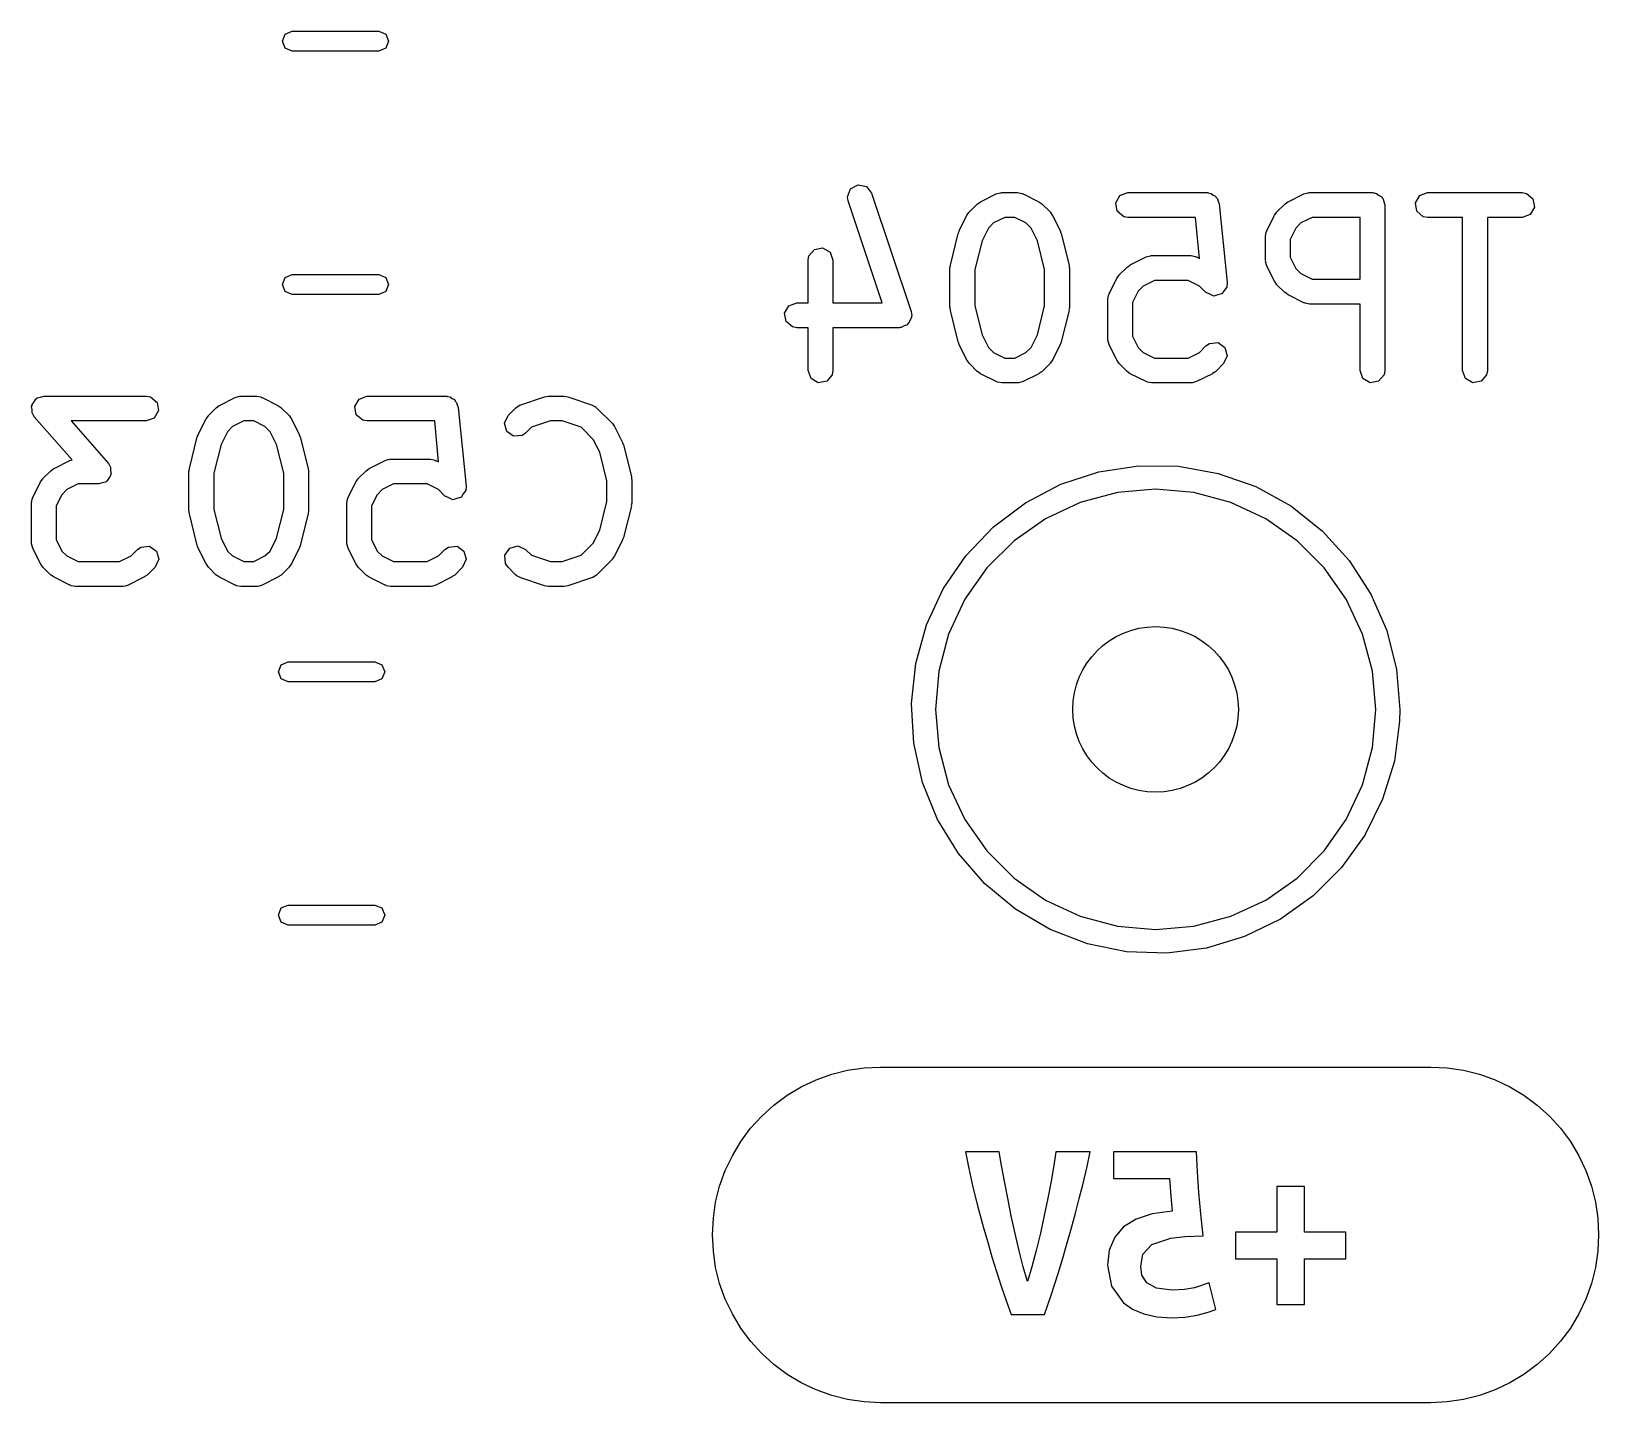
# Model space of a CAD drawing. Extents: x 88 to 206, y -135 to -60.
# Drawn here: x 135.83 to 145.3, y -134.85 to -126.57 of the extents above; entities that cross this region are included whole.
import ezdxf

# ---------------------------------------------------------------- set-up
doc = ezdxf.new("R2010")
doc.units = 0
doc.layers.add('BLACK', color=7, linetype='CONTINUOUS')

msp = doc.modelspace()

# ---------------------------------------------------------------- linework, layer by layer
at = {"layer": 'BLACK', "linetype": 'CONTINUOUS'}
for p, q in [((137.347, -126.626), (137.364, -126.583)), ((137.364, -126.668), (137.347, -126.626)), ((137.364, -126.583), (137.407, -126.566)), ((137.407, -126.566), (137.929, -126.566)), ((137.929, -126.566), (137.972, -126.583)), ((137.972, -126.583), (137.989, -126.626)), ((137.989, -126.626), (137.972, -126.668)), ((137.407, -126.686), (137.364, -126.668)), ((137.929, -126.686), (137.407, -126.686)), ((137.972, -126.668), (137.929, -126.686)), ((140.779, -127.518), (140.824, -127.493)), ((140.824, -127.493), (140.875, -127.504)), ((140.875, -127.504), (140.906, -127.544)), ((140.76, -127.566), (140.779, -127.518)), ((140.764, -127.591), (140.76, -127.566)), ((140.969, -128.207), (140.764, -127.591)), ((140.906, -127.544), (141.145, -128.258)), ((141.544, -127.61), (141.563, -127.597)), ((141.563, -127.597), (141.564, -127.596)), ((141.564, -127.596), (141.659, -127.548)), ((141.659, -127.548), (141.684, -127.541)), ((141.684, -127.541), (141.688, -127.542)), ((141.688, -127.542), (141.692, -127.54)), ((141.692, -127.54), (141.788, -127.54)), ((141.788, -127.54), (141.813, -127.545)), ((141.813, -127.545), (141.817, -127.548)), ((141.817, -127.548), (141.821, -127.548)), ((141.821, -127.548), (141.916, -127.596)), ((141.916, -127.596), (141.934, -127.609)), ((142.38, -127.602), (142.406, -127.558)), ((142.406, -127.558), (142.454, -127.54)), ((142.454, -127.54), (142.931, -127.54)), ((142.931, -127.54), (142.934, -127.541)), ((142.934, -127.541), (142.936, -127.54)), ((142.936, -127.54), (142.939, -127.542)), ((142.939, -127.542), (142.956, -127.545)), ((142.956, -127.545), (142.968, -127.555)), ((142.968, -127.555), (142.983, -127.561)), ((142.983, -127.561), (142.987, -127.571)), ((142.987, -127.571), (142.995, -127.578)), ((142.995, -127.578), (142.998, -127.593)), ((142.998, -127.593), (143.005, -127.608)), ((143.401, -127.61), (143.42, -127.597)), ((143.42, -127.597), (143.421, -127.596)), ((143.421, -127.596), (143.516, -127.548)), ((143.516, -127.548), (143.541, -127.541)), ((143.541, -127.541), (143.545, -127.542)), ((143.545, -127.542), (143.55, -127.54)), ((143.55, -127.54), (143.931, -127.54)), ((143.931, -127.54), (143.94, -127.542)), ((143.94, -127.542), (143.944, -127.541)), ((143.944, -127.541), (143.946, -127.543)), ((143.946, -127.543), (143.956, -127.545)), ((143.956, -127.545), (143.971, -127.557)), ((143.971, -127.557), (143.988, -127.567)), ((143.988, -127.567), (143.99, -127.573)), ((143.99, -127.573), (143.995, -127.578)), ((143.995, -127.578), (143.999, -127.597)), ((143.999, -127.597), (144.006, -127.615)), ((144.19, -127.602), (144.216, -127.558)), ((144.216, -127.558), (144.264, -127.54)), ((144.264, -127.54), (144.835, -127.54)), ((144.835, -127.54), (144.861, -127.545)), ((144.861, -127.545), (144.9, -127.578)), ((144.9, -127.578), (144.909, -127.628)), ((141.435, -127.772), (141.482, -127.677)), ((141.482, -127.677), (141.496, -127.659)), ((141.496, -127.659), (141.497, -127.657)), ((141.497, -127.657), (141.544, -127.61)), ((141.71, -127.69), (141.642, -127.724)), ((141.77, -127.69), (141.71, -127.69)), ((141.838, -127.724), (141.77, -127.69)), ((141.934, -127.609), (141.936, -127.61)), ((141.936, -127.61), (141.984, -127.657)), ((141.984, -127.657), (141.996, -127.676)), ((141.996, -127.676), (141.998, -127.677)), ((141.998, -127.677), (142.045, -127.772)), ((142.389, -127.653), (142.38, -127.602)), ((142.429, -127.686), (142.389, -127.653)), ((142.454, -127.69), (142.429, -127.686)), ((142.863, -127.69), (142.454, -127.69)), ((142.887, -127.938), (142.863, -127.69)), ((143.005, -127.608), (143.053, -128.084)), ((143.292, -127.772), (143.34, -127.677)), ((143.34, -127.677), (143.353, -127.659)), ((143.353, -127.659), (143.354, -127.657)), ((143.354, -127.657), (143.401, -127.61)), ((143.567, -127.69), (143.499, -127.724)), ((143.856, -127.69), (143.567, -127.69)), ((143.856, -128.064), (143.856, -127.69)), ((144.006, -127.615), (144.006, -128.615)), ((144.199, -127.653), (144.19, -127.602)), ((144.238, -127.686), (144.199, -127.653)), ((144.264, -127.69), (144.238, -127.686)), ((144.475, -127.69), (144.264, -127.69)), ((144.475, -128.615), (144.475, -127.69)), ((144.835, -127.69), (144.625, -127.69)), ((144.625, -127.69), (144.625, -128.615)), ((144.883, -127.673), (144.835, -127.69)), ((144.909, -127.628), (144.883, -127.673)), ((141.382, -127.978), (141.429, -127.787)), ((141.429, -127.787), (141.434, -127.776)), ((141.434, -127.776), (141.435, -127.772)), ((141.611, -127.755), (141.573, -127.832)), ((141.642, -127.724), (141.611, -127.755)), ((141.869, -127.755), (141.838, -127.724)), ((141.907, -127.832), (141.869, -127.755)), ((142.045, -127.772), (142.049, -127.785)), ((142.049, -127.785), (142.051, -127.787)), ((142.051, -127.787), (142.099, -127.978)), ((143.284, -127.806), (143.289, -127.78)), ((143.289, -127.78), (143.291, -127.777)), ((143.291, -127.777), (143.292, -127.772)), ((143.468, -127.755), (143.434, -127.823)), ((143.499, -127.724), (143.468, -127.755)), ((140.527, -127.923), (140.56, -127.884)), ((140.56, -127.884), (140.61, -127.875)), ((140.61, -127.875), (140.655, -127.9)), ((141.573, -127.832), (141.529, -128.005)), ((141.951, -128.005), (141.907, -127.832)), ((143.284, -127.949), (143.284, -127.806)), ((143.434, -127.823), (143.434, -127.931)), ((140.522, -127.949), (140.527, -127.923)), ((140.522, -128.207), (140.522, -127.949)), ((140.655, -127.9), (140.672, -127.949)), ((140.672, -127.949), (140.672, -128.207)), ((141.382, -127.981), (141.382, -127.978)), ((142.099, -127.978), (142.1, -127.993)), ((142.449, -127.991), (142.467, -127.978)), ((142.467, -127.978), (142.468, -127.977)), ((142.468, -127.977), (142.564, -127.929)), ((142.564, -127.929), (142.589, -127.922)), ((142.589, -127.922), (142.593, -127.923)), ((142.593, -127.923), (142.597, -127.921)), ((142.597, -127.921), (142.835, -127.921)), ((142.835, -127.921), (142.861, -127.926)), ((142.861, -127.926), (142.864, -127.929)), ((142.864, -127.929), (142.869, -127.929)), ((142.869, -127.929), (142.887, -127.938)), ((143.286, -127.953), (143.284, -127.949)), ((143.285, -127.957), (143.286, -127.953)), ((143.292, -127.982), (143.285, -127.957)), ((143.434, -127.931), (143.468, -127.999)), ((137.347, -128.096), (137.364, -128.053)), ((137.364, -128.053), (137.407, -128.036)), ((137.407, -128.036), (137.929, -128.036)), ((137.929, -128.036), (137.972, -128.053)), ((137.972, -128.053), (137.989, -128.096)), ((141.379, -127.996), (141.382, -127.981)), ((141.379, -128.234), (141.379, -127.996)), ((141.529, -128.005), (141.529, -128.225)), ((141.951, -128.225), (141.951, -128.005)), ((142.1, -127.993), (142.101, -127.996)), ((142.101, -127.996), (142.101, -128.234)), ((142.34, -128.153), (142.387, -128.058)), ((142.387, -128.058), (142.401, -128.04)), ((142.401, -128.038), (142.449, -127.991)), ((142.401, -128.04), (142.401, -128.038)), ((142.615, -128.071), (142.546, -128.105)), ((142.818, -128.071), (142.615, -128.071)), ((142.886, -128.105), (142.818, -128.071)), ((143.34, -128.077), (143.292, -127.982)), ((143.468, -127.999), (143.499, -128.03)), ((143.499, -128.03), (143.567, -128.064)), ((143.567, -128.064), (143.856, -128.064)), ((137.364, -128.138), (137.347, -128.096)), ((137.407, -128.156), (137.364, -128.138)), ((137.929, -128.156), (137.407, -128.156)), ((137.972, -128.138), (137.929, -128.156)), ((137.989, -128.096), (137.972, -128.138)), ((142.332, -128.187), (142.336, -128.161)), ((142.336, -128.161), (142.339, -128.158)), ((142.339, -128.158), (142.34, -128.153)), ((142.516, -128.136), (142.482, -128.204)), ((142.546, -128.105), (142.516, -128.136)), ((142.925, -128.144), (142.886, -128.105)), ((142.926, -128.145), (142.925, -128.144)), ((142.949, -128.155), (142.926, -128.145)), ((142.926, -128.145), (142.926, -128.145)), ((142.972, -128.166), (142.949, -128.155)), ((142.973, -128.166), (142.972, -128.166)), ((142.972, -128.166), (142.972, -128.166)), ((142.997, -128.159), (142.973, -128.166)), ((143.021, -128.153), (142.997, -128.159)), ((143.022, -128.152), (143.021, -128.152)), ((143.021, -128.152), (143.021, -128.153)), ((143.036, -128.131), (143.022, -128.152)), ((143.051, -128.111), (143.036, -128.131)), ((143.053, -128.084), (143.051, -128.11)), ((143.051, -128.11), (143.051, -128.11)), ((143.051, -128.11), (143.051, -128.111)), ((143.341, -128.078), (143.34, -128.077)), ((143.354, -128.097), (143.341, -128.078)), ((143.401, -128.144), (143.354, -128.097)), ((143.403, -128.145), (143.401, -128.144)), ((143.421, -128.158), (143.403, -128.145)), ((143.516, -128.206), (143.421, -128.158)), ((140.38, -128.269), (140.406, -128.224)), ((140.406, -128.224), (140.454, -128.207)), ((140.454, -128.207), (140.522, -128.207)), ((140.672, -128.207), (140.969, -128.207)), ((141.145, -128.258), (141.148, -128.284)), ((141.381, -128.237), (141.379, -128.234)), ((141.382, -128.252), (141.381, -128.237)), ((141.429, -128.443), (141.382, -128.252)), ((141.529, -128.225), (141.573, -128.399)), ((141.907, -128.399), (141.951, -128.225)), ((142.099, -128.252), (142.051, -128.443)), ((142.101, -128.234), (142.098, -128.249)), ((142.098, -128.249), (142.099, -128.252)), ((142.332, -128.425), (142.332, -128.187)), ((142.482, -128.204), (142.482, -128.407)), ((143.52, -128.207), (143.516, -128.206)), ((143.524, -128.209), (143.52, -128.207)), ((143.55, -128.214), (143.524, -128.209)), ((143.856, -128.214), (143.55, -128.214)), ((143.856, -128.615), (143.856, -128.214)), ((140.389, -128.319), (140.38, -128.269)), ((140.429, -128.352), (140.389, -128.319)), ((140.454, -128.357), (140.429, -128.352)), ((140.522, -128.357), (140.454, -128.357)), ((140.522, -128.615), (140.522, -128.357)), ((141.073, -128.357), (140.672, -128.357)), ((140.672, -128.357), (140.672, -128.615)), ((141.079, -128.355), (141.073, -128.357)), ((141.084, -128.356), (141.079, -128.355)), ((141.102, -128.346), (141.084, -128.356)), ((141.122, -128.339), (141.102, -128.346)), ((141.124, -128.334), (141.122, -128.339)), ((141.129, -128.332), (141.124, -128.334)), ((141.137, -128.313), (141.129, -128.332)), ((141.147, -128.295), (141.137, -128.313)), ((141.148, -128.284), (141.146, -128.289)), ((141.146, -128.289), (141.147, -128.295)), ((141.431, -128.446), (141.429, -128.443)), ((141.435, -128.458), (141.431, -128.446)), ((141.573, -128.399), (141.611, -128.476)), ((141.869, -128.476), (141.907, -128.399)), ((142.051, -128.443), (142.046, -128.455)), ((142.333, -128.429), (142.332, -128.425)), ((142.332, -128.433), (142.333, -128.429)), ((142.34, -128.458), (142.332, -128.433)), ((142.482, -128.407), (142.516, -128.476)), ((142.925, -128.467), (142.946, -128.452)), ((142.946, -128.452), (142.998, -128.447)), ((142.998, -128.447), (143.04, -128.477)), ((141.482, -128.553), (141.435, -128.458)), ((141.611, -128.476), (141.642, -128.506)), ((141.642, -128.506), (141.71, -128.54)), ((141.71, -128.54), (141.77, -128.54)), ((141.77, -128.54), (141.838, -128.506)), ((141.838, -128.506), (141.869, -128.476)), ((142.045, -128.458), (141.998, -128.553)), ((142.046, -128.455), (142.045, -128.458)), ((142.387, -128.553), (142.34, -128.458)), ((142.516, -128.476), (142.546, -128.506)), ((142.546, -128.506), (142.615, -128.54)), ((142.615, -128.54), (142.818, -128.54)), ((142.818, -128.54), (142.886, -128.506)), ((142.886, -128.506), (142.925, -128.467)), ((143.053, -128.526), (143.031, -128.573)), ((143.04, -128.477), (143.053, -128.526)), ((140.54, -128.663), (140.522, -128.615)), ((140.668, -128.641), (140.635, -128.68)), ((140.672, -128.615), (140.668, -128.641)), ((141.484, -128.555), (141.482, -128.553)), ((141.497, -128.573), (141.484, -128.555)), ((141.544, -128.621), (141.497, -128.573)), ((141.546, -128.621), (141.544, -128.621)), ((141.564, -128.635), (141.546, -128.621)), ((141.659, -128.682), (141.564, -128.635)), ((141.916, -128.635), (141.821, -128.682)), ((141.918, -128.633), (141.916, -128.635)), ((141.936, -128.621), (141.918, -128.633)), ((141.984, -128.573), (141.936, -128.621)), ((141.998, -128.553), (141.984, -128.571)), ((141.984, -128.571), (141.984, -128.573)), ((142.388, -128.555), (142.387, -128.553)), ((142.401, -128.573), (142.388, -128.555)), ((142.449, -128.621), (142.401, -128.573)), ((142.45, -128.621), (142.449, -128.621)), ((142.468, -128.635), (142.45, -128.621)), ((142.564, -128.682), (142.468, -128.635)), ((142.964, -128.635), (142.869, -128.682)), ((142.965, -128.633), (142.964, -128.635)), ((142.984, -128.621), (142.965, -128.633)), ((143.031, -128.573), (142.984, -128.621)), ((143.873, -128.663), (143.856, -128.615)), ((144.001, -128.641), (143.968, -128.68)), ((144.006, -128.615), (144.001, -128.641)), ((144.492, -128.663), (144.475, -128.615)), ((144.62, -128.641), (144.587, -128.68)), ((144.625, -128.615), (144.62, -128.641)), ((140.584, -128.689), (140.54, -128.663)), ((140.635, -128.68), (140.584, -128.689)), ((141.663, -128.683), (141.659, -128.682)), ((141.667, -128.686), (141.663, -128.683)), ((141.692, -128.69), (141.667, -128.686)), ((141.788, -128.69), (141.692, -128.69)), ((141.792, -128.689), (141.788, -128.69)), ((141.796, -128.69), (141.792, -128.689)), ((141.821, -128.682), (141.796, -128.69)), ((142.568, -128.683), (142.564, -128.682)), ((142.572, -128.686), (142.568, -128.683)), ((142.597, -128.69), (142.572, -128.686)), ((142.835, -128.69), (142.597, -128.69)), ((142.839, -128.689), (142.835, -128.69)), ((142.844, -128.69), (142.839, -128.689)), ((142.869, -128.682), (142.844, -128.69)), ((143.917, -128.689), (143.873, -128.663)), ((143.968, -128.68), (143.917, -128.689)), ((144.537, -128.689), (144.492, -128.663)), ((144.587, -128.68), (144.537, -128.689)), ((135.832, -128.832), (135.835, -128.827)), ((135.836, -128.852), (135.832, -128.832)), ((135.835, -128.821), (135.848, -128.805)), ((135.835, -128.827), (135.835, -128.821)), ((135.848, -128.805), (135.858, -128.788)), ((135.858, -128.788), (135.863, -128.786)), ((135.863, -128.786), (135.867, -128.781)), ((135.867, -128.781), (135.887, -128.777)), ((135.887, -128.777), (135.906, -128.77)), ((135.906, -128.77), (136.525, -128.77)), ((136.525, -128.77), (136.551, -128.775)), ((136.551, -128.775), (136.59, -128.808)), ((136.59, -128.808), (136.599, -128.858)), ((136.948, -128.84), (136.966, -128.827)), ((136.966, -128.827), (136.968, -128.826)), ((136.968, -128.826), (137.063, -128.778)), ((137.063, -128.778), (137.088, -128.771)), ((137.088, -128.771), (137.092, -128.772)), ((137.092, -128.772), (137.096, -128.77)), ((137.096, -128.77), (137.192, -128.77)), ((137.192, -128.77), (137.217, -128.775)), ((137.217, -128.775), (137.221, -128.778)), ((137.221, -128.778), (137.225, -128.778)), ((137.225, -128.778), (137.32, -128.826)), ((137.32, -128.826), (137.338, -128.839)), ((137.784, -128.832), (137.81, -128.788)), ((137.793, -128.883), (137.784, -128.832)), ((137.81, -128.788), (137.858, -128.77)), ((137.858, -128.77), (138.334, -128.77)), ((138.334, -128.77), (138.338, -128.771)), ((138.338, -128.771), (138.34, -128.77)), ((138.34, -128.77), (138.343, -128.772)), ((138.343, -128.772), (138.36, -128.775)), ((138.36, -128.775), (138.372, -128.785)), ((138.372, -128.785), (138.387, -128.791)), ((138.387, -128.791), (138.391, -128.801)), ((138.391, -128.801), (138.399, -128.808)), ((138.399, -128.808), (138.402, -128.823)), ((138.402, -128.823), (138.409, -128.838)), ((138.758, -128.84), (138.779, -128.825)), ((138.779, -128.825), (138.783, -128.824)), ((138.783, -128.824), (138.787, -128.822)), ((138.787, -128.822), (138.93, -128.774)), ((138.93, -128.774), (138.952, -128.771)), ((138.952, -128.771), (138.954, -128.77)), ((138.954, -128.77), (139.049, -128.77)), ((139.049, -128.77), (139.071, -128.774)), ((139.071, -128.774), (139.072, -128.774)), ((139.072, -128.774), (139.215, -128.822)), ((139.215, -128.822), (139.238, -128.834)), ((135.836, -128.872), (135.836, -128.852)), ((135.84, -128.88), (135.836, -128.872)), ((135.841, -128.883), (135.84, -128.88)), ((135.844, -128.885), (135.841, -128.883)), ((135.849, -128.895), (135.844, -128.885)), ((136.077, -129.155), (135.849, -128.895)), ((136.525, -128.92), (136.071, -128.92)), ((136.071, -128.92), (136.296, -129.177)), ((136.573, -128.903), (136.525, -128.92)), ((136.599, -128.858), (136.573, -128.903)), ((136.839, -129.002), (136.886, -128.907)), ((136.886, -128.907), (136.9, -128.889)), ((136.9, -128.887), (136.948, -128.84)), ((136.9, -128.889), (136.9, -128.887)), ((137.114, -128.92), (137.046, -128.954)), ((137.174, -128.92), (137.114, -128.92)), ((137.242, -128.954), (137.174, -128.92)), ((137.338, -128.839), (137.34, -128.84)), ((137.34, -128.84), (137.388, -128.887)), ((137.388, -128.887), (137.4, -128.906)), ((137.4, -128.906), (137.402, -128.907)), ((137.402, -128.907), (137.449, -129.002)), ((137.833, -128.916), (137.793, -128.883)), ((137.858, -128.92), (137.833, -128.916)), ((138.267, -128.92), (137.858, -128.92)), ((138.291, -129.168), (138.267, -128.92)), ((138.409, -128.838), (138.457, -129.314)), ((138.688, -128.934), (138.71, -128.887)), ((138.71, -128.887), (138.758, -128.84)), ((138.966, -128.92), (138.851, -128.958)), ((139.037, -128.92), (138.966, -128.92)), ((139.151, -128.958), (139.037, -128.92)), ((139.238, -128.834), (139.241, -128.838)), ((139.241, -128.838), (139.245, -128.84)), ((139.245, -128.84), (139.34, -128.935)), ((136.786, -129.208), (136.833, -129.017)), ((136.833, -129.017), (136.838, -129.006)), ((136.838, -129.006), (136.839, -129.002)), ((137.015, -128.985), (136.977, -129.062)), ((137.046, -128.954), (137.015, -128.985)), ((137.273, -128.985), (137.242, -128.954)), ((137.311, -129.062), (137.273, -128.985)), ((137.449, -129.002), (137.453, -129.015)), ((137.453, -129.015), (137.455, -129.017)), ((137.455, -129.017), (137.502, -129.208)), ((138.702, -128.983), (138.688, -128.934)), ((138.744, -129.013), (138.702, -128.983)), ((138.795, -129.008), (138.744, -129.013)), ((138.816, -128.993), (138.795, -129.008)), ((138.851, -128.958), (138.816, -128.993)), ((139.225, -129.032), (139.151, -128.958)), ((139.34, -128.935), (139.353, -128.953)), ((139.353, -128.953), (139.354, -128.954)), ((139.354, -128.954), (139.402, -129.05)), ((136.977, -129.062), (136.933, -129.235)), ((137.355, -129.235), (137.311, -129.062)), ((139.264, -129.109), (139.225, -129.032)), ((139.307, -129.283), (139.264, -129.109)), ((139.402, -129.05), (139.405, -129.062)), ((139.405, -129.062), (139.407, -129.065)), ((139.407, -129.065), (139.455, -129.256)), ((135.948, -129.221), (135.966, -129.208)), ((135.966, -129.208), (135.968, -129.207)), ((135.968, -129.207), (136.063, -129.159)), ((136.063, -129.159), (136.077, -129.155)), ((136.296, -129.177), (136.302, -129.186)), ((136.302, -129.186), (136.304, -129.189)), ((136.304, -129.189), (136.305, -129.192)), ((136.305, -129.192), (136.309, -129.199)), ((136.309, -129.199), (136.31, -129.219)), ((136.786, -129.211), (136.786, -129.208)), ((137.502, -129.208), (137.504, -129.223)), ((137.853, -129.221), (137.871, -129.208)), ((137.871, -129.208), (137.872, -129.207)), ((137.872, -129.207), (137.968, -129.159)), ((137.968, -129.159), (137.993, -129.152)), ((137.993, -129.152), (137.997, -129.153)), ((137.997, -129.153), (138.001, -129.151)), ((138.001, -129.151), (138.239, -129.151)), ((138.239, -129.151), (138.265, -129.156)), ((138.265, -129.156), (138.268, -129.159)), ((138.268, -129.159), (138.273, -129.159)), ((138.273, -129.159), (138.291, -129.168)), ((142.279, -129.228), (142.518, -129.191)), ((142.518, -129.191), (142.76, -129.194)), ((142.76, -129.194), (142.998, -129.237)), ((135.839, -129.383), (135.886, -129.288)), ((135.886, -129.288), (135.9, -129.27)), ((135.9, -129.268), (135.948, -129.221)), ((135.9, -129.27), (135.9, -129.268)), ((136.114, -129.301), (136.046, -129.335)), ((136.239, -129.301), (136.114, -129.301)), ((136.258, -129.294), (136.239, -129.301)), ((136.278, -129.29), (136.258, -129.294)), ((136.282, -129.286), (136.278, -129.29)), ((136.287, -129.284), (136.282, -129.286)), ((136.298, -129.266), (136.287, -129.284)), ((136.31, -129.25), (136.298, -129.266)), ((136.31, -129.219), (136.313, -129.239)), ((136.313, -129.239), (136.31, -129.244)), ((136.31, -129.244), (136.31, -129.25)), ((136.783, -129.226), (136.786, -129.211)), ((136.783, -129.464), (136.783, -129.226)), ((136.933, -129.235), (136.933, -129.455)), ((137.355, -129.455), (137.355, -129.235)), ((137.504, -129.223), (137.505, -129.226)), ((137.505, -129.226), (137.505, -129.464)), ((137.744, -129.383), (137.791, -129.288)), ((137.791, -129.288), (137.805, -129.27)), ((137.805, -129.268), (137.853, -129.221)), ((137.805, -129.27), (137.805, -129.268)), ((138.019, -129.301), (137.95, -129.335)), ((138.222, -129.301), (138.019, -129.301)), ((138.29, -129.335), (138.222, -129.301)), ((139.307, -129.407), (139.307, -129.283)), ((139.455, -129.256), (139.456, -129.27)), ((139.456, -129.27), (139.457, -129.274)), ((139.457, -129.274), (139.457, -129.417)), ((141.835, -129.415), (142.049, -129.303)), ((142.049, -129.303), (142.279, -129.228)), ((142.998, -129.237), (143.226, -129.317)), ((135.831, -129.417), (135.835, -129.391)), ((135.835, -129.391), (135.838, -129.388)), ((135.838, -129.388), (135.839, -129.383)), ((136.015, -129.366), (135.981, -129.434)), ((136.046, -129.335), (136.015, -129.366)), ((137.736, -129.417), (137.74, -129.391)), ((137.74, -129.391), (137.743, -129.388)), ((137.743, -129.388), (137.744, -129.383)), ((137.92, -129.366), (137.886, -129.434)), ((137.95, -129.335), (137.92, -129.366)), ((138.329, -129.374), (138.29, -129.335)), ((138.33, -129.375), (138.329, -129.374)), ((138.353, -129.385), (138.33, -129.375)), ((138.33, -129.375), (138.33, -129.375)), ((138.376, -129.396), (138.353, -129.385)), ((138.401, -129.389), (138.376, -129.396)), ((138.376, -129.396), (138.376, -129.396)), ((138.376, -129.396), (138.376, -129.396)), ((138.425, -129.383), (138.401, -129.389)), ((138.426, -129.382), (138.425, -129.382)), ((138.425, -129.382), (138.425, -129.383)), ((138.44, -129.361), (138.426, -129.382)), ((138.455, -129.341), (138.44, -129.361)), ((138.455, -129.34), (138.454, -129.34)), ((138.454, -129.34), (138.455, -129.341)), ((138.457, -129.314), (138.455, -129.34)), ((142.39, -129.353), (142.166, -129.413)), ((142.621, -129.333), (142.39, -129.353)), ((142.852, -129.353), (142.621, -129.333)), ((143.076, -129.413), (142.852, -129.353)), ((143.226, -129.317), (143.437, -129.434)), ((135.831, -129.655), (135.831, -129.417)), ((135.981, -129.434), (135.981, -129.637)), ((136.784, -129.467), (136.783, -129.464)), ((136.786, -129.482), (136.784, -129.467)), ((136.833, -129.673), (136.786, -129.482)), ((136.933, -129.455), (136.977, -129.629)), ((137.311, -129.629), (137.355, -129.455)), ((137.502, -129.482), (137.455, -129.673)), ((137.505, -129.464), (137.502, -129.479)), ((137.502, -129.479), (137.502, -129.482)), ((137.736, -129.655), (137.736, -129.417)), ((137.886, -129.434), (137.886, -129.637)), ((139.264, -129.581), (139.307, -129.407)), ((139.455, -129.435), (139.407, -129.625)), ((139.457, -129.417), (139.454, -129.431)), ((139.454, -129.431), (139.455, -129.435)), ((141.642, -129.56), (141.835, -129.415)), ((142.166, -129.413), (141.956, -129.511)), ((143.286, -129.511), (143.076, -129.413)), ((143.437, -129.434), (143.627, -129.584)), ((139.225, -129.658), (139.264, -129.581)), ((141.475, -129.735), (141.642, -129.56)), ((141.956, -129.511), (141.766, -129.644)), ((143.476, -129.644), (143.286, -129.511)), ((143.627, -129.584), (143.79, -129.763)), ((135.832, -129.659), (135.831, -129.655)), ((135.831, -129.663), (135.832, -129.659)), ((135.839, -129.688), (135.831, -129.663)), ((135.981, -129.637), (136.015, -129.706)), ((136.472, -129.697), (136.493, -129.682)), ((136.493, -129.682), (136.544, -129.677)), ((136.544, -129.677), (136.586, -129.707)), ((136.835, -129.676), (136.833, -129.673)), ((136.839, -129.688), (136.835, -129.676)), ((136.977, -129.629), (137.015, -129.706)), ((137.273, -129.706), (137.311, -129.629)), ((137.455, -129.673), (137.45, -129.685)), ((137.737, -129.659), (137.736, -129.655)), ((137.736, -129.663), (137.737, -129.659)), ((137.744, -129.688), (137.736, -129.663)), ((137.886, -129.637), (137.92, -129.706)), ((138.329, -129.697), (138.35, -129.682)), ((138.35, -129.682), (138.402, -129.677)), ((138.402, -129.677), (138.444, -129.707)), ((138.72, -129.689), (138.77, -129.675)), ((138.77, -129.675), (138.816, -129.697)), ((139.151, -129.732), (139.225, -129.658)), ((139.402, -129.641), (139.354, -129.736)), ((139.407, -129.625), (139.402, -129.637)), ((139.402, -129.637), (139.402, -129.641)), ((141.766, -129.644), (141.602, -129.808)), ((143.64, -129.808), (143.476, -129.644)), ((135.886, -129.783), (135.839, -129.688)), ((136.015, -129.706), (136.046, -129.736)), ((136.046, -129.736), (136.114, -129.77)), ((136.114, -129.77), (136.364, -129.77)), ((136.364, -129.77), (136.433, -129.736)), ((136.433, -129.736), (136.472, -129.697)), ((136.6, -129.756), (136.578, -129.803)), ((136.586, -129.707), (136.6, -129.756)), ((136.886, -129.783), (136.839, -129.688)), ((137.015, -129.706), (137.046, -129.736)), ((137.046, -129.736), (137.114, -129.77)), ((137.114, -129.77), (137.174, -129.77)), ((137.174, -129.77), (137.242, -129.736)), ((137.242, -129.736), (137.273, -129.706)), ((137.449, -129.688), (137.402, -129.783)), ((137.45, -129.685), (137.449, -129.688)), ((137.791, -129.783), (137.744, -129.688)), ((137.92, -129.706), (137.95, -129.736)), ((137.95, -129.736), (138.019, -129.77)), ((138.019, -129.77), (138.222, -129.77)), ((138.222, -129.77), (138.29, -129.736)), ((138.29, -129.736), (138.329, -129.697)), ((138.457, -129.756), (138.435, -129.803)), ((138.444, -129.707), (138.457, -129.756)), ((138.691, -129.731), (138.72, -129.689)), ((138.695, -129.782), (138.691, -129.731)), ((138.816, -129.697), (138.851, -129.732)), ((138.851, -129.732), (138.966, -129.77)), ((138.966, -129.77), (139.037, -129.77)), ((139.037, -129.77), (139.151, -129.732)), ((139.34, -129.755), (139.245, -129.851)), ((139.341, -129.754), (139.34, -129.755)), ((139.354, -129.736), (139.341, -129.754)), ((141.338, -129.934), (141.475, -129.735)), ((143.79, -129.763), (143.921, -129.966)), ((135.888, -129.785), (135.886, -129.783)), ((135.9, -129.803), (135.888, -129.785)), ((135.948, -129.851), (135.9, -129.803)), ((135.95, -129.851), (135.948, -129.851)), ((135.968, -129.865), (135.95, -129.851)), ((136.063, -129.912), (135.968, -129.865)), ((136.511, -129.865), (136.416, -129.912)), ((136.512, -129.863), (136.511, -129.865)), ((136.53, -129.851), (136.512, -129.863)), ((136.578, -129.803), (136.53, -129.851)), ((136.888, -129.785), (136.886, -129.783)), ((136.9, -129.803), (136.888, -129.785)), ((136.948, -129.851), (136.9, -129.803)), ((136.95, -129.851), (136.948, -129.851)), ((136.968, -129.865), (136.95, -129.851)), ((137.063, -129.912), (136.968, -129.865)), ((137.32, -129.865), (137.225, -129.912)), ((137.322, -129.863), (137.32, -129.865)), ((137.34, -129.851), (137.322, -129.863)), ((137.388, -129.803), (137.34, -129.851)), ((137.402, -129.783), (137.388, -129.801)), ((137.388, -129.801), (137.388, -129.803)), ((137.792, -129.785), (137.791, -129.783)), ((137.805, -129.803), (137.792, -129.785)), ((137.853, -129.851), (137.805, -129.803)), ((137.854, -129.851), (137.853, -129.851)), ((137.872, -129.865), (137.854, -129.851)), ((137.968, -129.912), (137.872, -129.865)), ((138.368, -129.865), (138.273, -129.912)), ((138.369, -129.863), (138.368, -129.865)), ((138.388, -129.851), (138.369, -129.863)), ((138.435, -129.803), (138.388, -129.851)), ((138.71, -129.803), (138.695, -129.782)), ((138.758, -129.851), (138.71, -129.803)), ((138.762, -129.852), (138.758, -129.851)), ((138.764, -129.856), (138.762, -129.852)), ((138.787, -129.869), (138.764, -129.856)), ((138.93, -129.916), (138.787, -129.869)), ((139.215, -129.869), (139.072, -129.916)), ((139.219, -129.866), (139.215, -129.869)), ((139.223, -129.866), (139.219, -129.866)), ((139.245, -129.851), (139.223, -129.866)), ((141.602, -129.808), (141.469, -129.998)), ((143.773, -129.998), (143.64, -129.808)), ((136.067, -129.913), (136.063, -129.912)), ((136.071, -129.916), (136.067, -129.913)), ((136.096, -129.92), (136.071, -129.916)), ((136.382, -129.92), (136.096, -129.92)), ((136.386, -129.919), (136.382, -129.92)), ((136.391, -129.92), (136.386, -129.919)), ((136.416, -129.912), (136.391, -129.92)), ((137.067, -129.913), (137.063, -129.912)), ((137.071, -129.916), (137.067, -129.913)), ((137.096, -129.92), (137.071, -129.916)), ((137.192, -129.92), (137.096, -129.92)), ((137.196, -129.919), (137.192, -129.92)), ((137.2, -129.92), (137.196, -129.919)), ((137.225, -129.912), (137.2, -129.92)), ((137.972, -129.913), (137.968, -129.912)), ((137.975, -129.916), (137.972, -129.913)), ((138.001, -129.92), (137.975, -129.916)), ((138.239, -129.92), (138.001, -129.92)), ((138.243, -129.919), (138.239, -129.92)), ((138.248, -129.92), (138.243, -129.919)), ((138.273, -129.912), (138.248, -129.92)), ((138.931, -129.916), (138.93, -129.916)), ((138.954, -129.92), (138.931, -129.916)), ((139.049, -129.92), (138.954, -129.92)), ((139.05, -129.92), (139.049, -129.92)), ((139.072, -129.916), (139.05, -129.92)), ((141.237, -130.153), (141.338, -129.934)), ((143.921, -129.966), (144.017, -130.187)), ((141.469, -129.998), (141.371, -130.208)), ((143.871, -130.208), (143.773, -129.998)), ((141.172, -130.386), (141.237, -130.153)), ((141.371, -130.208), (141.311, -130.432)), ((143.931, -130.432), (143.871, -130.208)), ((144.017, -130.187), (144.076, -130.422)), ((137.323, -130.436), (137.34, -130.393)), ((137.34, -130.478), (137.323, -130.436)), ((137.34, -130.393), (137.383, -130.376)), ((137.383, -130.376), (137.905, -130.376)), ((137.905, -130.376), (137.948, -130.393)), ((137.948, -130.393), (137.965, -130.436)), ((137.965, -130.436), (137.948, -130.478)), ((141.146, -130.627), (141.172, -130.386)), ((141.311, -130.432), (141.291, -130.663)), ((143.951, -130.663), (143.931, -130.432)), ((144.076, -130.422), (144.096, -130.663)), ((137.383, -130.496), (137.34, -130.478)), ((137.905, -130.496), (137.383, -130.496)), ((137.948, -130.478), (137.905, -130.496)), ((141.149, -130.663), (141.146, -130.627)), ((141.16, -130.868), (141.149, -130.663)), ((141.291, -130.663), (141.311, -130.894)), ((143.931, -130.894), (143.951, -130.663)), ((144.096, -130.663), (144.094, -130.735)), ((144.094, -130.735), (144.063, -130.975)), ((141.213, -131.104), (141.16, -130.868)), ((141.311, -130.894), (141.371, -131.118)), ((143.871, -131.118), (143.931, -130.894)), ((144.063, -130.975), (143.992, -131.206)), ((141.304, -131.328), (141.213, -131.104)), ((141.371, -131.118), (141.469, -131.328)), ((143.773, -131.328), (143.871, -131.118)), ((143.992, -131.206), (143.885, -131.422)), ((141.431, -131.534), (141.304, -131.328)), ((141.469, -131.328), (141.602, -131.518)), ((143.64, -131.518), (143.773, -131.328)), ((143.885, -131.422), (143.744, -131.619)), ((141.589, -131.717), (141.431, -131.534)), ((141.602, -131.518), (141.766, -131.682)), ((143.476, -131.682), (143.64, -131.518)), ((143.744, -131.619), (143.573, -131.789)), ((141.775, -131.871), (141.589, -131.717)), ((141.766, -131.682), (141.956, -131.815)), ((143.286, -131.815), (143.476, -131.682)), ((137.34, -131.863), (137.383, -131.846)), ((137.383, -131.846), (137.905, -131.846)), ((137.905, -131.846), (137.948, -131.863)), ((141.956, -131.815), (142.166, -131.913)), ((143.076, -131.913), (143.286, -131.815)), ((143.573, -131.789), (143.376, -131.93)), ((137.323, -131.906), (137.34, -131.863)), ((137.34, -131.948), (137.323, -131.906)), ((137.383, -131.966), (137.34, -131.948)), ((137.948, -131.948), (137.905, -131.966)), ((137.948, -131.863), (137.965, -131.906)), ((137.965, -131.906), (137.948, -131.948)), ((141.984, -131.993), (141.775, -131.871)), ((142.166, -131.913), (142.39, -131.973)), ((142.852, -131.973), (143.076, -131.913)), ((143.376, -131.93), (143.159, -132.036)), ((137.905, -131.966), (137.383, -131.966)), ((142.209, -132.079), (141.984, -131.993)), ((142.39, -131.973), (142.621, -131.993)), ((142.621, -131.993), (142.852, -131.973)), ((143.159, -132.036), (142.928, -132.106)), ((142.446, -132.127), (142.209, -132.079)), ((142.688, -132.136), (142.446, -132.127)), ((142.928, -132.106), (142.688, -132.136)), ((140.481, -132.943), (140.571, -132.901)), ((140.571, -132.901), (140.665, -132.867)), ((140.665, -132.867), (140.761, -132.843)), ((140.761, -132.843), (140.86, -132.828)), ((140.86, -132.828), (140.959, -132.824)), ((140.959, -132.824), (144.283, -132.824)), ((144.283, -132.824), (144.382, -132.828)), ((144.382, -132.828), (144.481, -132.843)), ((144.481, -132.843), (144.577, -132.867)), ((144.577, -132.867), (144.671, -132.901)), ((144.671, -132.901), (144.761, -132.943)), ((140.316, -133.054), (140.396, -132.994)), ((140.396, -132.994), (140.481, -132.943)), ((144.761, -132.943), (144.846, -132.994)), ((144.846, -132.994), (144.926, -133.054)), ((140.242, -133.121), (140.316, -133.054)), ((144.926, -133.054), (145, -133.121)), ((140.175, -133.194), (140.242, -133.121)), ((145, -133.121), (145.067, -133.194)), ((140.065, -133.36), (140.116, -133.274)), ((140.116, -133.274), (140.175, -133.194)), ((145.067, -133.194), (145.126, -133.274)), ((145.126, -133.274), (145.177, -133.36)), ((140.022, -133.45), (140.065, -133.36)), ((141.472, -133.336), (141.493, -133.437)), ((141.676, -133.336), (141.472, -133.336)), ((141.691, -133.419), (141.676, -133.336)), ((142.019, -133.336), (142.007, -133.419)), ((142.226, -133.336), (142.019, -133.336)), ((142.207, -133.425), (142.226, -133.336)), ((142.869, -133.336), (142.367, -133.336)), ((142.367, -133.336), (142.367, -133.498)), ((142.875, -133.457), (142.869, -133.336)), ((145.177, -133.36), (145.22, -133.45)), ((139.988, -133.543), (140.022, -133.45)), ((141.493, -133.437), (141.518, -133.549)), ((141.708, -133.514), (141.691, -133.419)), ((142.007, -133.419), (141.991, -133.513)), ((142.181, -133.536), (142.207, -133.425)), ((142.883, -133.583), (142.875, -133.457)), ((145.22, -133.45), (145.254, -133.543)), ((139.964, -133.64), (139.988, -133.543)), ((141.518, -133.549), (141.548, -133.669)), ((141.728, -133.617), (141.708, -133.514)), ((141.991, -133.513), (141.971, -133.616)), ((142.16, -133.619), (142.181, -133.536)), ((142.367, -133.498), (142.705, -133.498)), ((142.705, -133.498), (142.713, -133.604)), ((143.353, -133.546), (143.353, -133.822)), ((143.521, -133.546), (143.353, -133.546)), ((143.521, -133.822), (143.521, -133.546)), ((145.254, -133.543), (145.278, -133.64)), ((139.95, -133.738), (139.964, -133.64)), ((141.749, -133.723), (141.728, -133.617)), ((141.971, -133.616), (141.949, -133.721)), ((142.138, -133.706), (142.16, -133.619)), ((142.713, -133.604), (142.721, -133.695)), ((142.894, -133.712), (142.883, -133.583)), ((145.278, -133.64), (145.292, -133.738)), ((139.945, -133.838), (139.95, -133.738)), ((141.548, -133.669), (141.582, -133.796)), ((141.772, -133.829), (141.749, -133.723)), ((141.949, -133.721), (141.925, -133.827)), ((142.113, -133.796), (142.138, -133.706)), ((142.503, -133.743), (142.427, -133.79)), ((142.601, -133.711), (142.503, -133.743)), ((142.721, -133.695), (142.601, -133.711)), ((142.908, -133.844), (142.894, -133.712)), ((145.292, -133.738), (145.297, -133.838)), ((139.95, -133.937), (139.945, -133.838)), ((141.582, -133.796), (141.607, -133.883)), ((141.797, -133.934), (141.772, -133.829)), ((141.925, -133.827), (141.899, -133.932)), ((142.087, -133.887), (142.113, -133.796)), ((142.427, -133.79), (142.374, -133.853)), ((142.713, -133.858), (142.799, -133.848)), ((142.799, -133.848), (142.908, -133.844)), ((143.353, -133.822), (143.104, -133.822)), ((143.104, -133.822), (143.104, -133.982)), ((143.77, -133.822), (143.521, -133.822)), ((143.77, -133.982), (143.77, -133.822)), ((145.297, -133.838), (145.292, -133.937)), ((139.964, -134.036), (139.95, -133.937)), ((141.607, -133.883), (141.633, -133.97)), ((141.822, -134.032), (141.797, -133.934)), ((141.899, -133.932), (141.873, -134.031)), ((142.06, -133.979), (142.087, -133.887)), ((142.341, -133.93), (142.33, -134.022)), ((142.374, -133.853), (142.341, -133.93)), ((142.544, -133.954), (142.598, -133.896)), ((142.598, -133.896), (142.713, -133.858)), ((145.292, -133.937), (145.278, -134.036)), ((139.988, -134.132), (139.964, -134.036)), ((141.633, -133.97), (141.661, -134.059)), ((141.848, -134.119), (141.822, -134.032)), ((141.873, -134.031), (141.848, -134.119)), ((142.032, -134.071), (142.06, -133.979)), ((142.33, -134.022), (142.354, -134.148)), ((142.531, -134.03), (142.544, -133.954)), ((142.538, -134.082), (142.531, -134.03)), ((143.104, -133.982), (143.353, -133.982)), ((143.353, -133.982), (143.353, -134.258)), ((143.521, -134.258), (143.521, -133.982)), ((143.521, -133.982), (143.77, -133.982)), ((145.278, -134.036), (145.254, -134.132)), ((140.022, -134.226), (139.988, -134.132)), ((141.661, -134.059), (141.689, -134.148)), ((141.99, -134.202), (142.032, -134.071)), ((142.568, -134.128), (142.538, -134.082)), ((142.627, -134.16), (142.568, -134.128)), ((142.945, -134.127), (142.856, -134.158)), ((142.985, -134.289), (142.945, -134.127)), ((145.254, -134.132), (145.22, -134.226)), ((140.065, -134.316), (140.022, -134.226)), ((141.689, -134.148), (141.719, -134.234)), ((141.951, -134.319), (141.99, -134.202)), ((142.354, -134.148), (142.427, -134.249)), ((142.721, -134.173), (142.627, -134.16)), ((142.795, -134.169), (142.721, -134.173)), ((142.856, -134.158), (142.795, -134.169)), ((145.22, -134.226), (145.177, -134.316)), ((140.116, -134.401), (140.065, -134.316)), ((141.719, -134.234), (141.749, -134.319)), ((141.749, -134.319), (141.951, -134.319)), ((142.427, -134.249), (142.482, -134.287)), ((142.482, -134.287), (142.55, -134.316)), ((142.55, -134.316), (142.629, -134.333)), ((142.873, -134.323), (142.939, -134.306)), ((142.939, -134.306), (142.985, -134.289)), ((143.353, -134.258), (143.521, -134.258)), ((145.177, -134.316), (145.126, -134.401)), ((140.175, -134.481), (140.116, -134.401)), ((142.629, -134.333), (142.719, -134.339)), ((142.719, -134.339), (142.797, -134.335)), ((142.797, -134.335), (142.873, -134.323)), ((145.126, -134.401), (145.067, -134.481)), ((140.242, -134.555), (140.175, -134.481)), ((145.067, -134.481), (145, -134.555)), ((140.316, -134.622), (140.242, -134.555)), ((145, -134.555), (144.926, -134.622)), ((140.396, -134.681), (140.316, -134.622)), ((140.481, -134.732), (140.396, -134.681)), ((144.846, -134.681), (144.761, -134.732)), ((144.926, -134.622), (144.846, -134.681)), ((140.571, -134.775), (140.481, -134.732)), ((140.665, -134.808), (140.571, -134.775)), ((144.671, -134.775), (144.577, -134.808)), ((144.761, -134.732), (144.671, -134.775)), ((140.761, -134.833), (140.665, -134.808)), ((140.86, -134.847), (140.761, -134.833)), ((140.959, -134.852), (140.86, -134.847)), ((144.283, -134.852), (140.959, -134.852)), ((144.382, -134.847), (144.283, -134.852)), ((144.481, -134.833), (144.382, -134.847)), ((144.577, -134.808), (144.481, -134.833))]:
    msp.add_line(p, q, dxfattribs=at)
at = {"layer": 'BLACK'}
msp.add_circle((142.621, -130.663), 0.5, dxfattribs=at)

doc.saveas('drawing.dxf')
